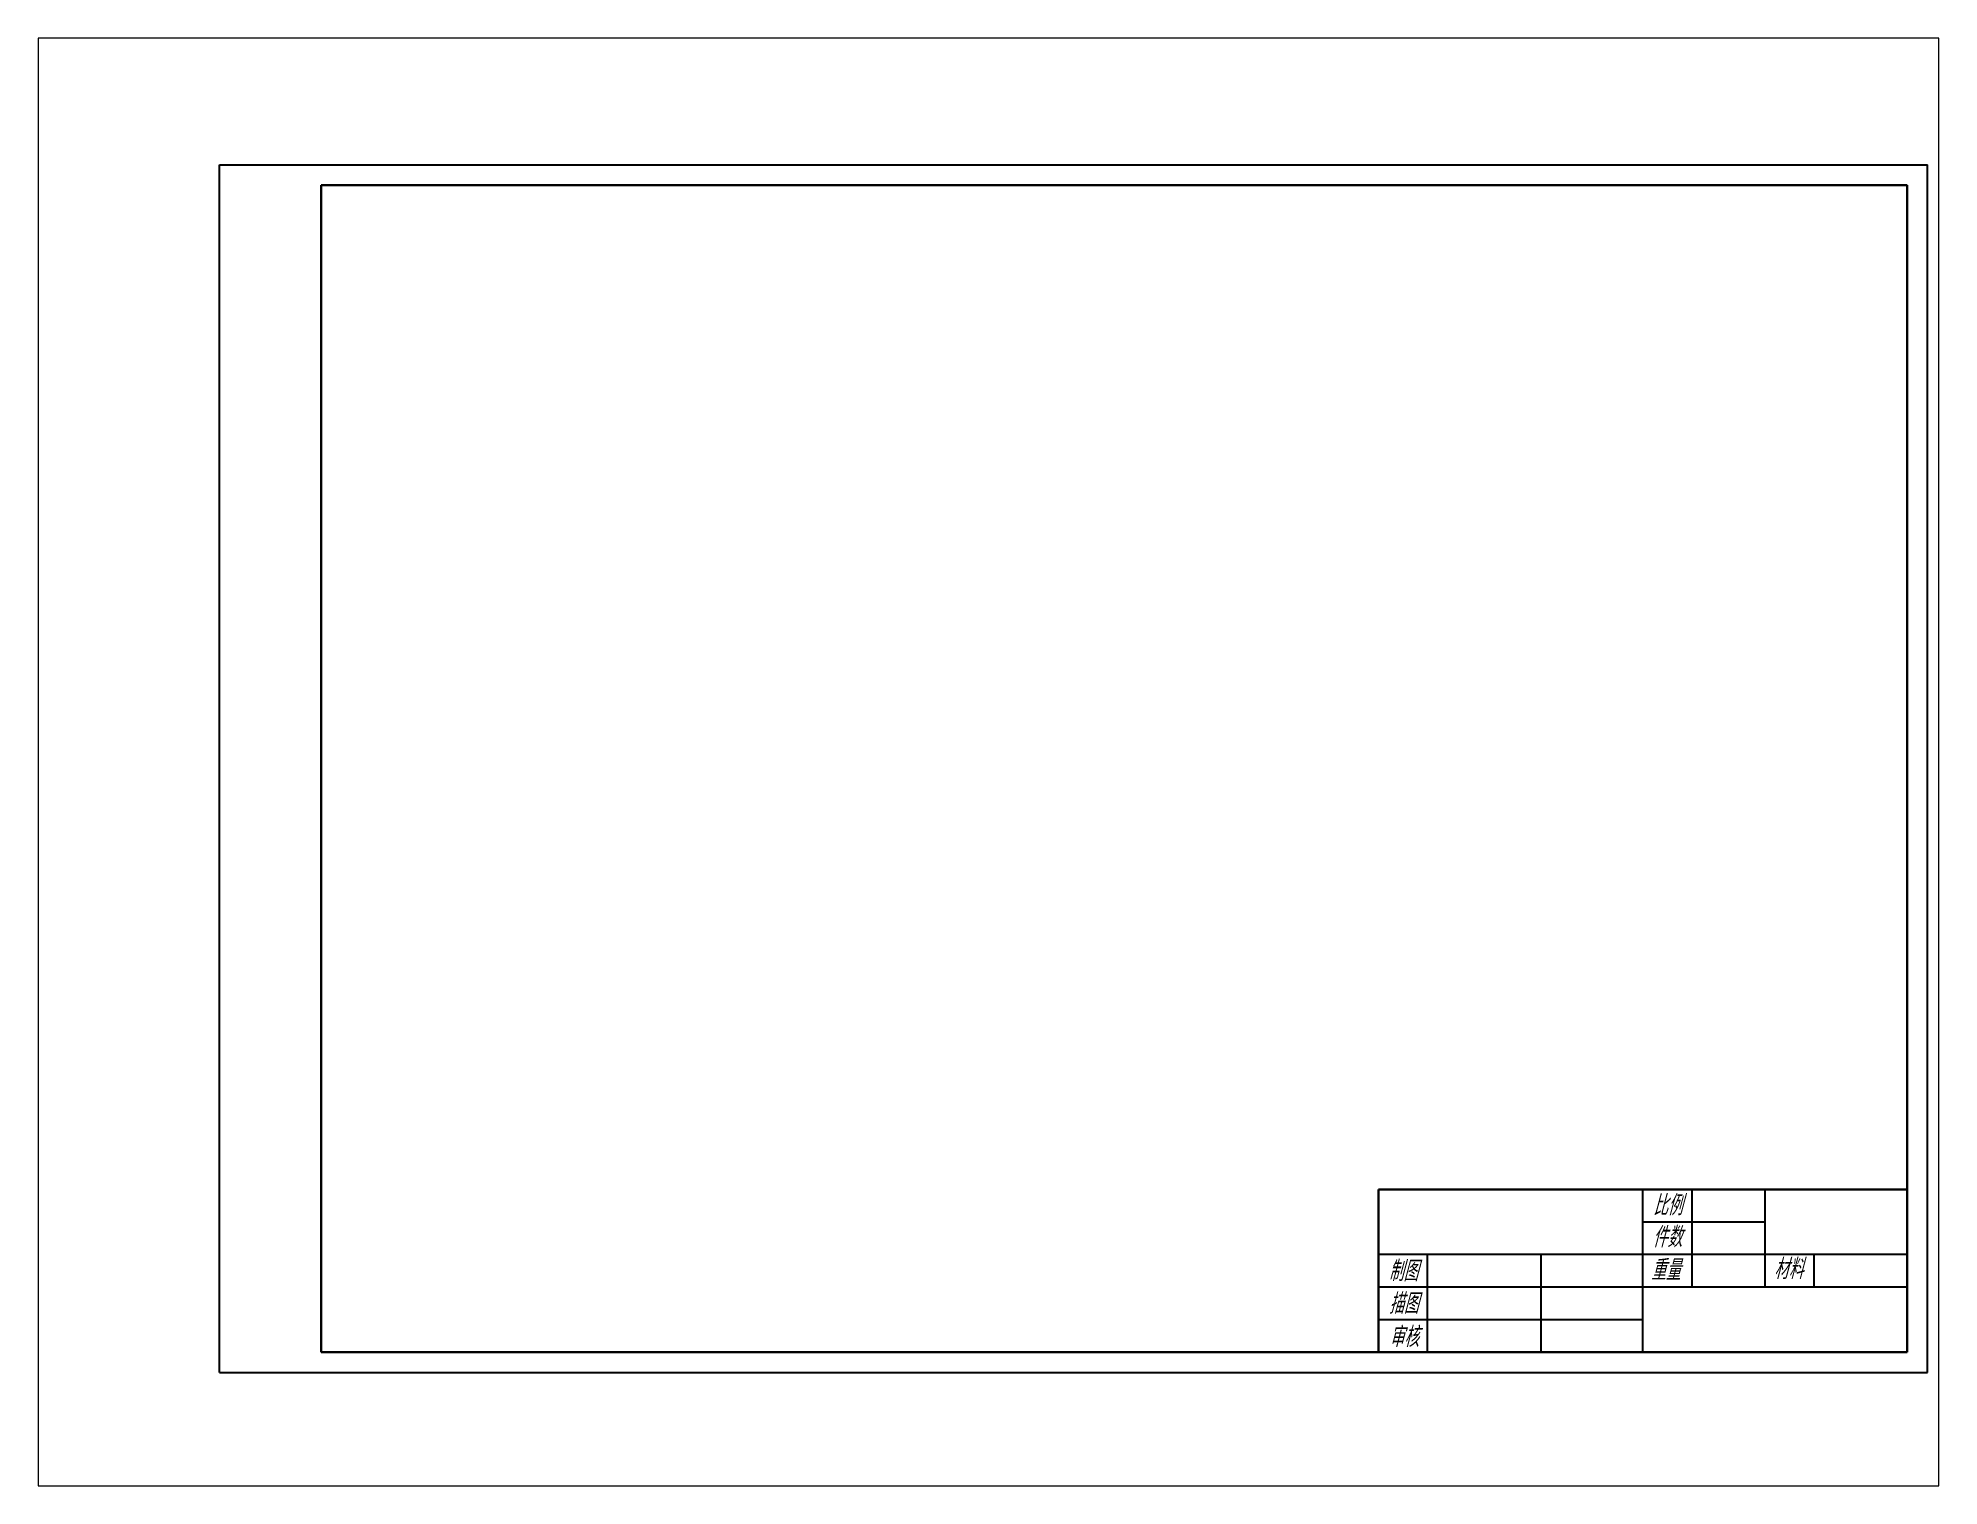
# Paper-space layout '布局1' of a CAD drawing. Header units: millimetres. Extents: x 27 to 240, y 20 to 183.
# The model-space entities are those that its viewports show. They can reach past a viewport. Long polylines and large blocks are cut down to what shows.
import ezdxf

# ---------------------------------------------------------------- set-up
doc = ezdxf.new("R2010")
doc.units = ezdxf.units.MM
for name, color, linetype in [('尺寸线', 5, 'Continuous'), ('文字', 5, 'Continuous'), ('细实线', 5, 'Continuous')]:
    doc.layers.add(name, color=color, linetype=linetype)
doc.layers.add('粗实线', color=7, linetype='Continuous', lineweight=30)
doc.styles.add('样式 1', font='gbeitc.shx', dxfattribs={"bigfont": 'gbcbig.shx'})

msp = doc.modelspace()

# ---------------------------------------------------------------- linework, layer by layer
at = {"layer": '粗实线'}
for p, q in [((-135.74, 139.49), (-135.74, 426.49)), ((-135.74, 426.49), (254.26, 426.49)), ((254.26, 139.49), (254.26, 426.49)), ((254.26, 179.49), (124.26, 179.49)), ((124.26, 179.49), (124.26, 139.49)), ((-135.74, 139.49), (254.26, 139.49))]:
    msp.add_line(p, q, dxfattribs=at)
at = {"layer": '细实线'}
for p, q in [((-160.74, 134.49), (-160.74, 431.49)), ((-160.74, 431.49), (259.26, 431.49)), ((259.26, 134.49), (259.26, 431.49)), ((189.26, 139.49), (189.26, 179.49)), ((201.26, 179.49), (201.26, 155.49)), ((219.26, 179.49), (219.26, 155.49)), ((219.26, 171.49), (189.26, 171.49)), ((254.26, 163.49), (124.26, 163.49)), ((136.26, 139.49), (136.26, 163.49)), ((164.26, 139.49), (164.26, 163.49)), ((231.26, 163.49), (231.26, 155.49)), ((254.26, 155.49), (124.26, 155.49)), ((189.26, 147.49), (124.26, 147.49)), ((-160.74, 134.49), (259.26, 134.49))]:
    msp.add_line(p, q, dxfattribs=at)

# ---------------------------------------------------------------- texts
at = {"layer": '文字', "style": '样式 1'}
for s, p in [('比例', (191.73, 173.13)), ('件数', (191.63, 165.3)), ('制图', (126.73, 156.96)), ('重量', (191.24, 157.22)), ('材料 ', (221.45, 157.46)), ('描图', (126.82, 148.95)), ('审核 ', (126.9, 140.75))]:
    msp.add_text(s, height=5, dxfattribs=at).set_placement(p)

psp = doc.layouts.new('布局1')

# ---------------------------------------------------------------- viewports
at = {"layer": '尺寸线'}
psp.add_viewport(center=(133.35, 101.6), size=(213.36, 162.56), view_center_point=(28.35, 284.65), view_height=356.1297, dxfattribs=at)

doc.saveas('drawing.dxf')
